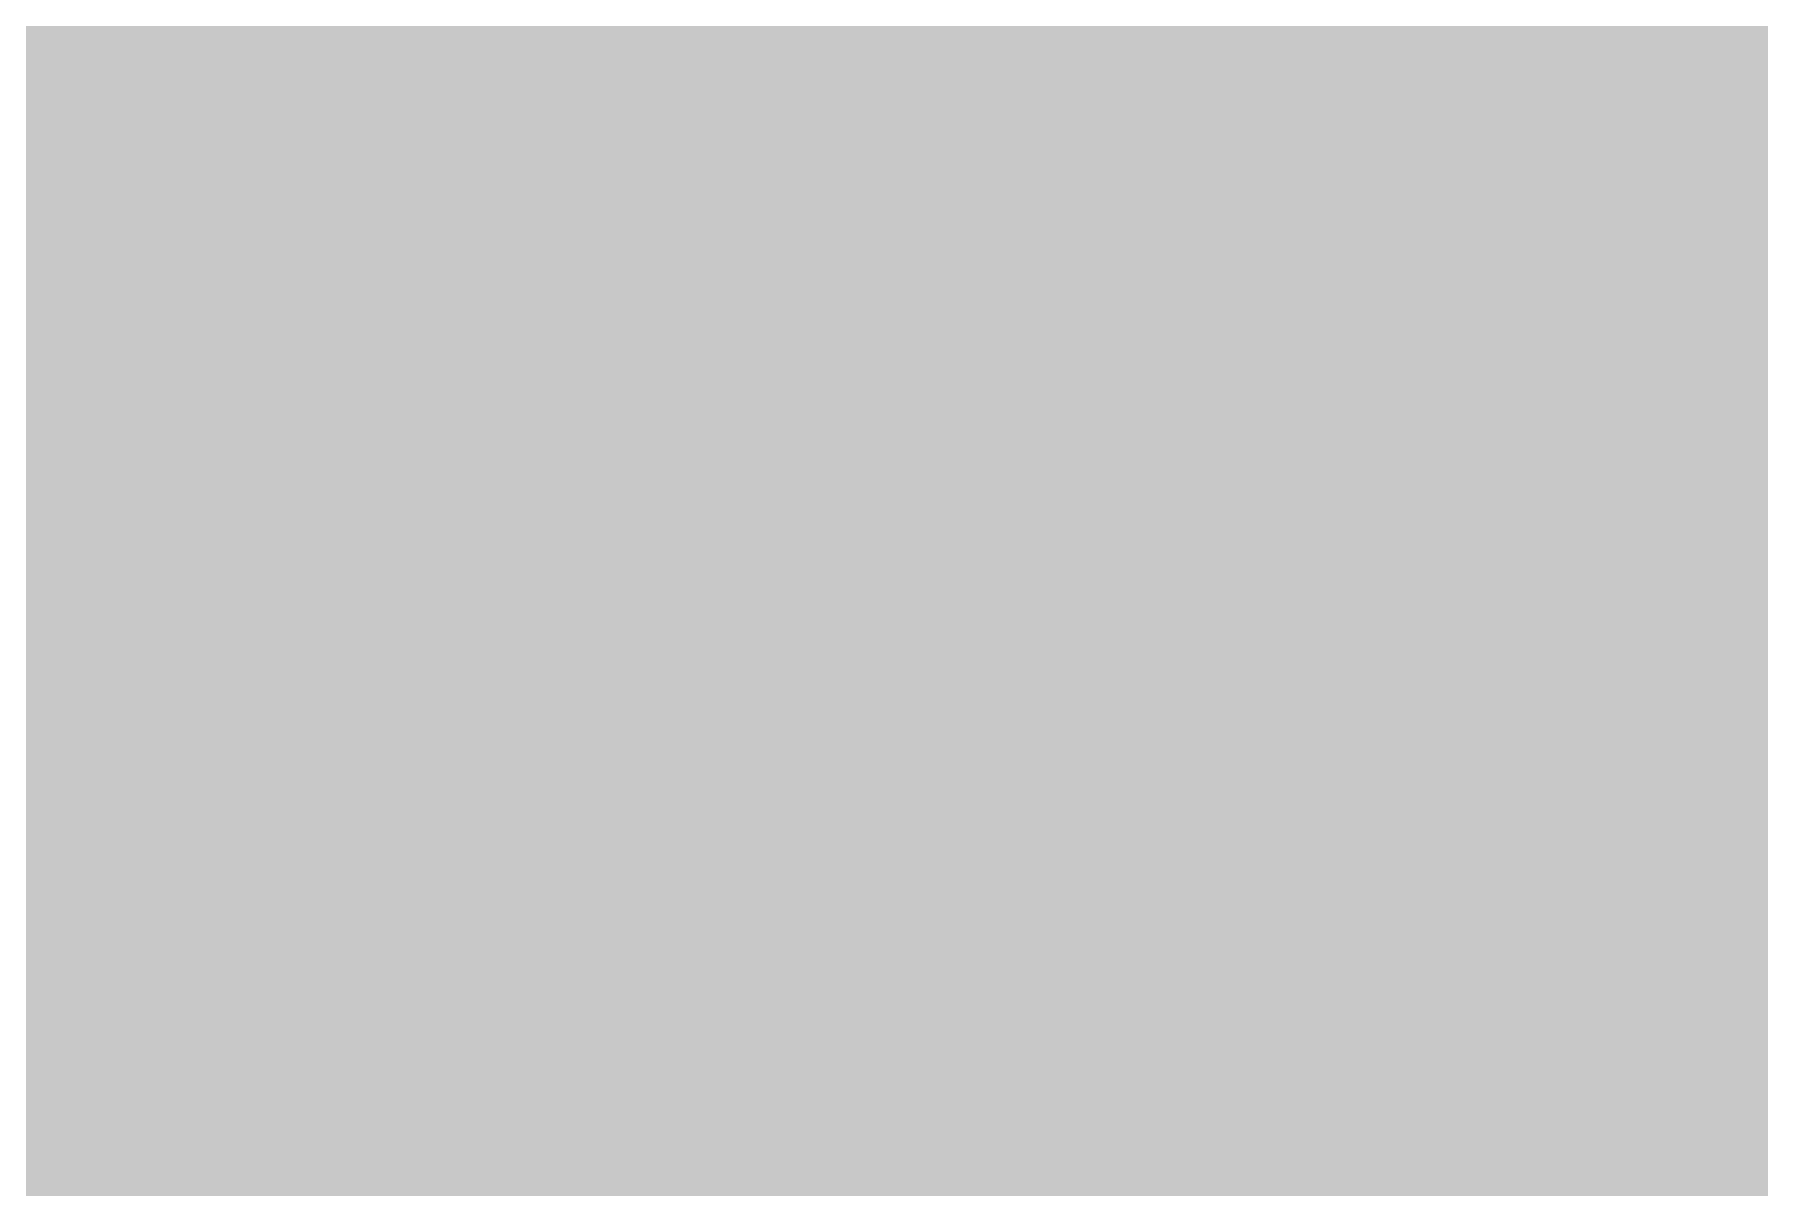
# Model space of a CAD drawing. Header units: millimetres. Extents: x 92 to 588, y 96 to 434.
# Drawn here: x 440.78 to 467.44, y 322.84 to 340.66 of the extents above; entities that cross this region are included whole.
import ezdxf

# ---------------------------------------------------------------- set-up
doc = ezdxf.new("R2010")
doc.units = ezdxf.units.MM
doc.layers.add('H', color=7, linetype='Continuous')
doc.layers.add('P', color=7, linetype='Continuous')

msp = doc.modelspace()

# ---------------------------------------------------------------- hatches: boundary and pattern name
at = {"layer": 'H', "linetype": 'Continuous'}
for points in [[(291.162, 223.903), (291.162, 433.788), (588.166, 433.788), (588.166, 223.903), (291.162, 223.903)], [(466.934, 339.614), (466.845, 339.614), (466.687, 339.649), (466.616, 339.667), (466.545, 339.702), (466.422, 339.79), (466.369, 339.843), (466.299, 339.914), (466.193, 340.108), (466.157, 340.213), (466.122, 340.337), (466.087, 340.637), (466.087, 340.796), (466.087, 340.972), (466.122, 341.272), (466.14, 341.413), (466.193, 341.536), (466.299, 341.783), (466.369, 341.872), (466.44, 341.977), (466.616, 342.118), (466.722, 342.189), (466.845, 342.242), (467.092, 342.295), (467.233, 342.295), (467.322, 342.295), (467.392, 342.295), (467.463, 342.277), (467.533, 342.26), (467.533, 341.924), (467.463, 341.96), (467.375, 341.977), (467.286, 341.995), (467.198, 341.995), (467.11, 341.995), (466.969, 341.96), (466.828, 341.907), (466.722, 341.836), (466.669, 341.783), (466.616, 341.73), (466.545, 341.589), (466.475, 341.431), (466.44, 341.237), (466.44, 341.131), (466.545, 340.954), (466.44, 340.884), (466.44, 340.848), (466.422, 340.813), (466.422, 340.602), (466.457, 340.372), (466.475, 340.284), (466.51, 340.213), (466.581, 340.09), (466.616, 340.037), (466.687, 339.967), (466.757, 339.931), (466.845, 339.896), (466.934, 339.896), (467.039, 339.896), (467.163, 339.949), (467.233, 340.002), (467.269, 340.037), (467.304, 340.072), (467.357, 340.178), (467.392, 340.337), (467.41, 340.496), (467.41, 340.566), (467.375, 340.707), (467.357, 340.76), (467.339, 340.813), (467.269, 340.901), (467.233, 340.937), (467.198, 340.972), (467.11, 341.007), (467.075, 341.007), (466.986, 341.025), (466.898, 341.025), (466.775, 341.025), (466.651, 340.99), (466.545, 340.954), (466.44, 341.131), (466.563, 341.219), (466.687, 341.272), (466.757, 341.289), (466.898, 341.307), (466.969, 341.307), (467.11, 341.307), (467.233, 341.289), (467.286, 341.272), (467.41, 341.201), (467.48, 341.166), (467.533, 341.113), (467.639, 340.972), (467.692, 340.884), (467.71, 340.796), (467.745, 340.619), (467.763, 340.496), (467.745, 340.408), (467.727, 340.213), (467.692, 340.125), (467.657, 340.055), (467.569, 339.914), (467.516, 339.861), (467.445, 339.79), (467.322, 339.702), (467.251, 339.667), (467.18, 339.649), (467.022, 339.614), (466.934, 339.614)], [(446.208, 340.108), (445.22, 341.113), (446.208, 342.101), (447.213, 341.113), (446.208, 340.108)], [(464.905, 338.15), (463.9, 339.138), (464.905, 340.143), (465.893, 339.138), (464.905, 338.15)], [(455.98, 337.85), (454.974, 338.838), (455.98, 339.843), (456.968, 338.838), (455.98, 337.85)], [(465.928, 337.779), (464.94, 338.767), (465.928, 339.773), (466.934, 338.767), (465.928, 337.779)], [(446.067, 336.104), (445.979, 336.121), (445.82, 336.139), (445.749, 336.174), (445.679, 336.209), (445.538, 336.298), (445.485, 336.351), (445.432, 336.421), (445.326, 336.615), (445.273, 336.721), (445.238, 336.844), (445.202, 337.127), (445.202, 337.303), (445.202, 337.462), (445.238, 337.779), (445.273, 337.903), (445.308, 338.044), (445.414, 338.273), (445.485, 338.379), (445.555, 338.485), (445.749, 338.626), (445.855, 338.697), (445.961, 338.732), (446.225, 338.802), (446.367, 338.802), (446.455, 338.802), (446.525, 338.785), (446.596, 338.785), (446.649, 338.767), (446.649, 338.432), (446.578, 338.45), (446.508, 338.485), (446.42, 338.503), (446.314, 338.503), (446.243, 338.503), (446.084, 338.467), (445.961, 338.414), (445.837, 338.326), (445.802, 338.291), (445.749, 338.22), (445.661, 338.097), (445.608, 337.92), (445.573, 337.744), (445.555, 337.638), (445.679, 337.462), (445.555, 337.391), (445.555, 337.356), (445.555, 337.285), (445.555, 337.233), (445.555, 337.091), (445.573, 336.88), (445.608, 336.792), (445.626, 336.721), (445.696, 336.58), (445.732, 336.545), (445.82, 336.474), (445.89, 336.421), (445.979, 336.403), (446.067, 336.403), (446.155, 336.403), (446.296, 336.456), (446.367, 336.509), (446.402, 336.545), (446.437, 336.58), (446.472, 336.668), (446.525, 336.844), (446.525, 336.986), (446.525, 337.074), (446.508, 337.197), (446.49, 337.25), (446.455, 337.303), (446.402, 337.409), (446.349, 337.444), (446.314, 337.462), (446.243, 337.497), (446.19, 337.515), (446.102, 337.532), (446.014, 337.532), (445.908, 337.532), (445.785, 337.497), (445.679, 337.462), (445.555, 337.638), (445.679, 337.709), (445.82, 337.762), (445.873, 337.797), (446.014, 337.815), (446.102, 337.815), (446.243, 337.815), (446.367, 337.779), (446.42, 337.762), (446.543, 337.709), (446.596, 337.656), (446.666, 337.603), (446.772, 337.479), (446.808, 337.391), (446.843, 337.303), (446.878, 337.109), (446.878, 337.003), (446.878, 336.897), (446.843, 336.721), (446.808, 336.633), (446.772, 336.562), (446.684, 336.421), (446.631, 336.351), (446.578, 336.298), (446.455, 336.209), (446.384, 336.174), (446.296, 336.139), (446.137, 336.121), (446.067, 336.104)], [(447.637, 336.121), (447.566, 336.121), (447.407, 336.139), (447.337, 336.157), (447.337, 336.492), (447.407, 336.456), (447.495, 336.439), (447.584, 336.421), (447.69, 336.421), (447.76, 336.421), (447.919, 336.439), (448.06, 336.492), (448.166, 336.58), (448.219, 336.633), (448.272, 336.703), (448.342, 336.827), (448.395, 336.986), (448.43, 337.18), (448.43, 337.285), (448.342, 337.462), (448.448, 337.532), (448.448, 337.585), (448.448, 337.638), (448.448, 337.691), (448.448, 337.815), (448.413, 338.026), (448.395, 338.114), (448.377, 338.203), (448.307, 338.326), (448.272, 338.379), (448.219, 338.414), (448.148, 338.467), (448.113, 338.485), (448.025, 338.52), (447.936, 338.52), (447.831, 338.52), (447.707, 338.467), (447.637, 338.397), (447.566, 338.326), (447.513, 338.238), (447.478, 338.062), (447.478, 337.92), (447.478, 337.85), (447.495, 337.709), (447.513, 337.656), (447.531, 337.603), (447.601, 337.515), (447.654, 337.479), (447.69, 337.444), (447.76, 337.409), (447.795, 337.409), (447.884, 337.391), (447.972, 337.391), (448.095, 337.391), (448.219, 337.427), (448.342, 337.462), (448.43, 337.285), (448.307, 337.197), (448.166, 337.144), (448.113, 337.127), (447.972, 337.091), (447.901, 337.091), (447.76, 337.109), (447.637, 337.127), (447.584, 337.144), (447.46, 337.215), (447.407, 337.25), (447.337, 337.303), (447.231, 337.444), (447.196, 337.515), (447.16, 337.603), (447.125, 337.797), (447.125, 337.903), (447.125, 338.009), (447.16, 338.185), (447.213, 338.361), (447.301, 338.503), (447.354, 338.555), (447.425, 338.608), (447.548, 338.697), (447.619, 338.732), (447.707, 338.767), (447.866, 338.802), (447.936, 338.802), (448.025, 338.802), (448.183, 338.767), (448.272, 338.749), (448.342, 338.714), (448.466, 338.626), (448.519, 338.573), (448.571, 338.503), (448.677, 338.308), (448.73, 338.203), (448.748, 338.079), (448.801, 337.779), (448.801, 337.462), (448.748, 337.144), (448.73, 337.003), (448.677, 336.862), (448.571, 336.633), (448.519, 336.527), (448.43, 336.439), (448.254, 336.28), (448.148, 336.227), (448.042, 336.174), (447.778, 336.121), (447.637, 336.121)], [(452.628, 336.121), (452.558, 336.121), (452.487, 336.121), (452.399, 336.139), (452.329, 336.157), (452.329, 336.492), (452.399, 336.456), (452.487, 336.439), (452.575, 336.421), (452.681, 336.421), (452.752, 336.421), (452.911, 336.439), (453.052, 336.492), (453.158, 336.58), (453.21, 336.633), (453.263, 336.703), (453.334, 336.827), (453.387, 336.986), (453.422, 337.18), (453.422, 337.285), (453.334, 337.462), (453.44, 337.532), (453.44, 337.585), (453.44, 337.638), (453.44, 337.691), (453.44, 337.815), (453.405, 338.026), (453.387, 338.114), (453.369, 338.203), (453.299, 338.326), (453.263, 338.379), (453.21, 338.414), (453.14, 338.467), (453.105, 338.485), (453.016, 338.52), (452.928, 338.52), (452.822, 338.52), (452.699, 338.467), (452.628, 338.397), (452.593, 338.361), (452.558, 338.326), (452.505, 338.238), (452.47, 338.062), (452.47, 337.92), (452.47, 337.85), (452.487, 337.709), (452.505, 337.656), (452.523, 337.603), (452.593, 337.515), (452.646, 337.479), (452.681, 337.444), (452.752, 337.409), (452.787, 337.409), (452.875, 337.391), (452.964, 337.391), (453.087, 337.391), (453.21, 337.427), (453.334, 337.462), (453.422, 337.285), (453.299, 337.197), (453.158, 337.144), (453.105, 337.127), (452.964, 337.091), (452.893, 337.091), (452.752, 337.109), (452.628, 337.127), (452.575, 337.144), (452.452, 337.215), (452.399, 337.25), (452.329, 337.303), (452.223, 337.444), (452.187, 337.515), (452.152, 337.603), (452.117, 337.797), (452.117, 338.009), (452.152, 338.185), (452.17, 338.273), (452.205, 338.361), (452.293, 338.503), (452.346, 338.555), (452.417, 338.608), (452.54, 338.697), (452.611, 338.732), (452.699, 338.767), (452.858, 338.802), (452.928, 338.802), (453.016, 338.802), (453.175, 338.767), (453.263, 338.749), (453.334, 338.714), (453.457, 338.626), (453.51, 338.573), (453.563, 338.503), (453.669, 338.308), (453.722, 338.203), (453.74, 338.079), (453.793, 337.779), (453.793, 337.621), (453.793, 337.462), (453.757, 337.144), (453.722, 337.003), (453.669, 336.862), (453.563, 336.633), (453.51, 336.527), (453.422, 336.439), (453.246, 336.28), (453.14, 336.227), (453.034, 336.174), (452.77, 336.121), (452.628, 336.121)], [(450.935, 336.104), (450.759, 336.121), (450.582, 336.157), (450.406, 336.192), (450.265, 336.262), (450.265, 336.633), (450.335, 336.598), (450.406, 336.562), (450.476, 336.527), (450.565, 336.492), (450.67, 336.456), (450.759, 336.439), (450.847, 336.421), (450.953, 336.421), (451.041, 336.421), (451.147, 336.456), (451.2, 336.474), (451.288, 336.527), (451.323, 336.562), (451.376, 336.65), (451.411, 336.756), (451.447, 336.862), (451.447, 336.986), (451.447, 337.056), (451.429, 337.162), (451.411, 337.215), (451.394, 337.25), (451.341, 337.338), (451.305, 337.356), (451.27, 337.391), (451.182, 337.444), (451.129, 337.462), (451.006, 337.479), (450.882, 337.479), (450.741, 337.479), (450.6, 337.462), (450.459, 337.444), (450.371, 337.427), (450.371, 338.749), (451.782, 338.749), (451.782, 338.45), (450.706, 338.45), (450.706, 337.762), (450.759, 337.762), (450.829, 337.762), (450.882, 337.779), (450.935, 337.779), (451.129, 337.762), (451.27, 337.744), (451.341, 337.726), (451.482, 337.656), (451.535, 337.603), (451.605, 337.568), (451.694, 337.444), (451.729, 337.374), (451.764, 337.285), (451.799, 337.109), (451.799, 336.986), (451.799, 336.897), (451.764, 336.721), (451.746, 336.633), (451.711, 336.562), (451.623, 336.421), (451.57, 336.368), (451.517, 336.315), (451.376, 336.209), (451.305, 336.174), (451.217, 336.157), (451.041, 336.121), (450.935, 336.104)], [(449.277, 336.174), (449.277, 336.668), (449.7, 336.668), (449.7, 336.174), (449.277, 336.174)], [(465.47, 334.675), (464.464, 335.68), (465.47, 336.668), (466.457, 335.68), (465.47, 334.675)], [(447.284, 334.287), (446.278, 335.275), (447.284, 336.28), (448.272, 335.275), (447.284, 334.287)], [(465.734, 333.14), (465.734, 335.716), (466.493, 335.716), (466.687, 335.698), (466.775, 335.68), (466.845, 335.663), (466.986, 335.61), (467.057, 335.557), (467.128, 335.504), (467.233, 335.38), (467.269, 335.31), (467.322, 335.239), (467.357, 335.045), (467.357, 334.939), (467.357, 334.851), (467.322, 334.693), (467.304, 334.622), (467.269, 334.551), (467.18, 334.428), (467.128, 334.375), (467.057, 334.304), (466.898, 334.199), (466.81, 334.163), (466.722, 334.146), (466.493, 334.11), (466.069, 334.11), (466.069, 334.393), (466.299, 334.393), (466.493, 334.393), (466.634, 334.428), (466.704, 334.446), (466.81, 334.516), (466.863, 334.551), (466.898, 334.587), (466.951, 334.675), (466.969, 334.728), (466.986, 334.816), (467.004, 334.939), (467.004, 334.992), (466.969, 335.116), (466.951, 335.169), (466.934, 335.222), (466.863, 335.292), (466.81, 335.328), (466.722, 335.38), (466.634, 335.398), (466.51, 335.416), (466.351, 335.433), (466.069, 335.433), (466.069, 334.393), (466.069, 334.11), (466.069, 333.14), (465.734, 333.14)], [(443.421, 333.052), (442.415, 334.04), (443.421, 335.045), (444.409, 334.04), (443.421, 333.052)], [(447.919, 333.281), (446.913, 334.287), (447.919, 335.275), (448.907, 334.287), (447.919, 333.281)], [(462.806, 332.311), (461.801, 333.317), (462.806, 334.304), (463.794, 333.317), (462.806, 332.311)], [(452.505, 331.482), (452.417, 331.482), (452.258, 331.518), (452.187, 331.535), (452.117, 331.57), (451.993, 331.659), (451.94, 331.712), (451.87, 331.782), (451.764, 331.976), (451.729, 332.1), (451.694, 332.223), (451.658, 332.505), (451.658, 332.664), (451.658, 332.84), (451.694, 333.14), (451.729, 333.281), (451.764, 333.405), (451.87, 333.652), (451.94, 333.758), (452.011, 333.846), (452.187, 334.005), (452.293, 334.058), (452.417, 334.11), (452.664, 334.163), (452.822, 334.163), (452.893, 334.163), (452.981, 334.163), (453.052, 334.146), (453.105, 334.128), (453.105, 333.793), (453.034, 333.828), (452.964, 333.846), (452.875, 333.863), (452.77, 333.863), (452.681, 333.863), (452.54, 333.846), (452.417, 333.793), (452.293, 333.705), (452.24, 333.652), (452.205, 333.599), (452.117, 333.458), (452.064, 333.299), (452.029, 333.105), (452.011, 332.999), (452.117, 332.823), (452.011, 332.752), (452.011, 332.717), (452.011, 332.646), (452.011, 332.593), (452.011, 332.47), (452.029, 332.241), (452.064, 332.17), (452.082, 332.082), (452.152, 331.958), (452.187, 331.906), (452.258, 331.835), (452.346, 331.8), (452.417, 331.764), (452.505, 331.764), (452.611, 331.764), (452.734, 331.817), (452.822, 331.87), (452.858, 331.906), (452.875, 331.958), (452.928, 332.047), (452.981, 332.223), (452.981, 332.364), (452.981, 332.435), (452.964, 332.576), (452.946, 332.629), (452.911, 332.682), (452.84, 332.77), (452.805, 332.805), (452.77, 332.84), (452.699, 332.876), (452.646, 332.876), (452.558, 332.893), (452.47, 332.893), (452.346, 332.893), (452.24, 332.858), (452.117, 332.823), (452.011, 332.999), (452.135, 333.087), (452.258, 333.14), (452.329, 333.158), (452.47, 333.193), (452.558, 333.193), (452.699, 333.176), (452.822, 333.158), (452.875, 333.14), (452.981, 333.07), (453.052, 333.034), (453.122, 332.982), (453.228, 332.84), (453.263, 332.77), (453.299, 332.682), (453.334, 332.488), (453.334, 332.276), (453.299, 332.1), (453.263, 332.011), (453.228, 331.923), (453.14, 331.782), (453.087, 331.729), (453.034, 331.676), (452.893, 331.57), (452.822, 331.535), (452.752, 331.518), (452.593, 331.482), (452.505, 331.482)], [(454.322, 331.482), (454.163, 331.5), (454.075, 331.535), (454.004, 331.57), (453.863, 331.641), (453.81, 331.694), (453.757, 331.747), (453.669, 331.87), (453.616, 332.011), (453.581, 332.17), (453.581, 332.241), (453.581, 332.347), (453.651, 332.541), (453.687, 332.629), (453.757, 332.717), (453.916, 332.858), (454.022, 332.911), (454.163, 332.788), (454.057, 332.664), (454.004, 332.593), (453.969, 332.523), (453.934, 332.364), (453.934, 332.276), (453.934, 332.17), (454.004, 331.976), (454.075, 331.888), (454.145, 331.817), (454.322, 331.747), (454.428, 331.729), (454.533, 331.747), (454.71, 331.8), (454.78, 331.87), (454.833, 331.941), (454.904, 332.117), (454.904, 332.223), (454.904, 332.294), (454.869, 332.435), (454.851, 332.47), (454.816, 332.523), (454.692, 332.611), (454.604, 332.664), (454.533, 332.699), (454.445, 332.735), (454.339, 332.788), (454.234, 332.823), (454.163, 332.788), (454.022, 332.911), (453.934, 332.982), (453.793, 333.105), (453.74, 333.176), (453.687, 333.246), (453.651, 333.405), (453.651, 333.493), (453.651, 333.564), (453.669, 333.705), (453.722, 333.828), (453.81, 333.934), (453.863, 333.987), (453.916, 334.04), (454.04, 334.11), (454.181, 334.146), (454.339, 334.181), (454.516, 334.181), (454.675, 334.146), (454.816, 334.11), (454.939, 334.04), (455.045, 333.952), (455.115, 333.846), (455.168, 333.722), (455.204, 333.599), (455.204, 333.528), (455.204, 333.44), (455.151, 333.264), (455.098, 333.176), (455.045, 333.087), (454.904, 332.964), (454.816, 332.911), (454.675, 333.052), (454.78, 333.176), (454.816, 333.246), (454.833, 333.299), (454.851, 333.44), (454.869, 333.511), (454.851, 333.599), (454.798, 333.74), (454.745, 333.811), (454.71, 333.828), (454.639, 333.881), (454.516, 333.916), (454.428, 333.916), (454.339, 333.916), (454.181, 333.863), (454.11, 333.828), (454.092, 333.793), (454.04, 333.74), (454.004, 333.617), (453.987, 333.546), (453.987, 333.475), (454.022, 333.37), (454.057, 333.317), (454.092, 333.281), (454.181, 333.193), (454.234, 333.158), (454.304, 333.123), (454.41, 333.087), (454.516, 333.034), (454.604, 332.999), (454.675, 333.052), (454.816, 332.911), (454.921, 332.84), (455.08, 332.717), (455.151, 332.646), (455.204, 332.558), (455.257, 332.364), (455.274, 332.258), (455.257, 332.17), (455.239, 332.029), (455.168, 331.888), (455.08, 331.764), (455.027, 331.694), (454.957, 331.641), (454.833, 331.57), (454.675, 331.5), (454.516, 331.482), (454.322, 331.482)], [(457.373, 331.482), (457.285, 331.482), (457.091, 331.5), (456.985, 331.535), (456.809, 331.57), (456.668, 331.641), (456.668, 332.011), (456.809, 331.923), (456.985, 331.853), (457.073, 331.817), (457.267, 331.782), (457.356, 331.782), (457.461, 331.782), (457.567, 331.817), (457.62, 331.835), (457.708, 331.888), (457.744, 331.923), (457.814, 332.011), (457.85, 332.1), (457.867, 332.135), (457.885, 332.258), (457.885, 332.329), (457.885, 332.399), (457.867, 332.505), (457.85, 332.558), (457.832, 332.593), (457.761, 332.664), (457.726, 332.699), (457.655, 332.752), (457.567, 332.77), (457.461, 332.788), (457.338, 332.788), (457.197, 332.788), (457.197, 333.087), (457.303, 333.087), (457.426, 333.087), (457.62, 333.14), (457.691, 333.193), (457.726, 333.228), (457.779, 333.281), (457.832, 333.405), (457.832, 333.511), (457.832, 333.564), (457.814, 333.652), (457.797, 333.687), (457.779, 333.722), (457.726, 333.775), (457.708, 333.793), (457.638, 333.828), (457.55, 333.863), (457.479, 333.863), (457.391, 333.881), (457.285, 333.863), (457.197, 333.846), (457.109, 333.828), (457.02, 333.793), (456.932, 333.758), (456.879, 333.722), (456.809, 333.687), (456.756, 333.652), (456.738, 334.022), (456.862, 334.075), (457.038, 334.128), (457.144, 334.146), (457.32, 334.163), (457.409, 334.181), (457.585, 334.163), (457.726, 334.146), (457.779, 334.11), (457.902, 334.058), (457.955, 334.022), (458.008, 333.987), (458.096, 333.881), (458.132, 333.828), (458.149, 333.758), (458.185, 333.634), (458.185, 333.546), (458.185, 333.44), (458.114, 333.264), (458.044, 333.176), (457.973, 333.105), (457.814, 332.999), (457.708, 332.964), (457.797, 332.929), (457.885, 332.893), (457.973, 332.84), (458.061, 332.788), (458.096, 332.735), (458.167, 332.646), (458.185, 332.593), (458.22, 332.523), (458.238, 332.382), (458.238, 332.311), (458.238, 332.223), (458.202, 332.064), (458.185, 331.976), (458.149, 331.906), (458.061, 331.782), (458.008, 331.729), (457.955, 331.659), (457.814, 331.57), (457.744, 331.535), (457.655, 331.518), (457.479, 331.482), (457.373, 331.482)], [(458.643, 331.535), (458.643, 331.906), (458.802, 332.064), (458.961, 332.205), (459.12, 332.364), (459.261, 332.523), (459.402, 332.682), (459.596, 332.946), (459.666, 333.034), (459.719, 333.14), (459.772, 333.334), (459.772, 333.44), (459.772, 333.546), (459.737, 333.634), (459.719, 333.669), (459.666, 333.74), (459.649, 333.775), (459.578, 333.811), (459.508, 333.846), (459.419, 333.863), (459.331, 333.881), (459.243, 333.863), (459.137, 333.846), (459.049, 333.828), (458.961, 333.793), (458.89, 333.758), (458.82, 333.722), (458.749, 333.687), (458.714, 333.652), (458.696, 334.022), (458.82, 334.075), (458.996, 334.128), (459.084, 334.146), (459.261, 334.163), (459.349, 334.181), (459.437, 334.163), (459.596, 334.146), (459.737, 334.093), (459.86, 334.022), (459.913, 333.987), (459.966, 333.934), (460.037, 333.828), (460.09, 333.687), (460.125, 333.546), (460.125, 333.458), (460.125, 333.317), (460.09, 333.176), (460.054, 333.052), (459.984, 332.946), (459.913, 332.84), (459.843, 332.717), (459.737, 332.611), (459.649, 332.505), (459.472, 332.329), (459.278, 332.135), (459.102, 331.958), (458.961, 331.835), (460.231, 331.835), (460.231, 331.535), (458.643, 331.535)], [(455.733, 331.535), (455.733, 332.029), (456.139, 332.029), (456.139, 331.535), (455.733, 331.535)], [(451.5, 329.648), (450.512, 330.653), (451.5, 331.641), (452.505, 330.653), (451.5, 329.648)], [(441.516, 327.602), (441.322, 327.637), (441.216, 327.655), (441.04, 327.708), (440.899, 327.76), (440.899, 328.131), (441.04, 328.06), (441.216, 327.972), (441.304, 327.937), (441.498, 327.902), (441.586, 327.902), (441.692, 327.919), (441.798, 327.937), (441.851, 327.954), (441.939, 328.007), (441.975, 328.043), (442.045, 328.131), (442.08, 328.219), (442.098, 328.272), (442.116, 328.378), (442.116, 328.519), (442.098, 328.625), (442.08, 328.678), (442.063, 328.731), (441.992, 328.801), (441.957, 328.819), (441.886, 328.872), (441.798, 328.889), (441.692, 328.907), (441.569, 328.907), (441.428, 328.907), (441.428, 329.207), (441.534, 329.207), (441.657, 329.207), (441.851, 329.26), (441.922, 329.313), (441.957, 329.348), (442.01, 329.418), (442.063, 329.542), (442.063, 329.63), (442.063, 329.683), (442.045, 329.771), (442.027, 329.807), (442.01, 329.842), (441.957, 329.895), (441.869, 329.965), (441.78, 329.983), (441.71, 330.001), (441.622, 330.001), (441.516, 330.001), (441.428, 329.965), (441.34, 329.948), (441.251, 329.912), (441.163, 329.877), (441.093, 329.842), (441.04, 329.807), (440.987, 329.771), (440.969, 330.142), (441.093, 330.195), (441.269, 330.248), (441.375, 330.265), (441.551, 330.3), (441.639, 330.3), (441.816, 330.283), (441.957, 330.265), (442.01, 330.248), (442.133, 330.195), (442.186, 330.159), (442.239, 330.106), (442.327, 330.001), (442.363, 329.948), (442.38, 329.895), (442.415, 329.754), (442.415, 329.665), (442.415, 329.577), (442.345, 329.383), (442.274, 329.295), (442.204, 329.224), (442.045, 329.119), (441.939, 329.101), (442.027, 329.048), (442.116, 329.013), (442.204, 328.978), (442.292, 328.907), (442.327, 328.872), (442.398, 328.766), (442.415, 328.713), (442.433, 328.642), (442.468, 328.501), (442.468, 328.431), (442.468, 328.343), (442.433, 328.184), (442.415, 328.096), (442.38, 328.025), (442.292, 327.902), (442.239, 327.849), (442.186, 327.796), (442.045, 327.69), (441.975, 327.672), (441.886, 327.637), (441.71, 327.602), (441.604, 327.602), (441.516, 327.602)], [(445.044, 327.619), (444.92, 327.619), (444.691, 327.655), (444.585, 327.69), (444.479, 327.743), (444.303, 327.866), (444.215, 327.954), (444.144, 328.043), (444.021, 328.254), (443.968, 328.378), (443.932, 328.501), (443.897, 328.783), (443.897, 328.942), (443.897, 329.101), (443.932, 329.383), (443.968, 329.507), (444.021, 329.63), (444.144, 329.842), (444.215, 329.93), (444.285, 330.018), (444.479, 330.142), (444.585, 330.195), (444.691, 330.248), (444.92, 330.283), (445.061, 330.283), (445.185, 330.283), (445.291, 330.265), (445.414, 330.248), (445.502, 330.23), (445.59, 330.195), (445.679, 330.159), (445.767, 330.124), (445.855, 330.071), (445.855, 329.648), (445.767, 329.701), (445.714, 329.754), (445.626, 329.824), (445.538, 329.877), (445.432, 329.93), (445.326, 329.965), (445.202, 329.983), (445.044, 330.001), (444.973, 330.001), (444.814, 329.965), (444.744, 329.93), (444.673, 329.895), (444.532, 329.789), (444.479, 329.736), (444.426, 329.665), (444.338, 329.489), (444.303, 329.401), (444.285, 329.295), (444.25, 329.066), (444.25, 328.819), (444.285, 328.589), (444.32, 328.484), (444.338, 328.395), (444.426, 328.237), (444.479, 328.166), (444.55, 328.113), (444.673, 328.007), (444.744, 327.972), (444.814, 327.937), (444.973, 327.919), (445.044, 327.902), (445.202, 327.919), (445.326, 327.937), (445.449, 327.99), (445.555, 328.043), (445.643, 328.096), (445.714, 328.148), (445.785, 328.201), (445.82, 328.237), (445.855, 327.831), (445.767, 327.796), (445.696, 327.76), (445.608, 327.725), (445.502, 327.69), (445.396, 327.655), (445.291, 327.637), (445.185, 327.619), (445.044, 327.619)], [(446.155, 327.655), (446.155, 330.248), (446.49, 330.248), (446.49, 327.972), (447.654, 327.972), (447.654, 327.655), (446.155, 327.655)], [(459.931, 327.319), (458.943, 328.307), (459.931, 329.313), (460.936, 328.307), (459.931, 327.319)], [(449.348, 325.979), (449.259, 325.997), (449.101, 326.014), (449.03, 326.049), (448.96, 326.085), (448.836, 326.173), (448.783, 326.226), (448.713, 326.296), (448.607, 326.49), (448.571, 326.596), (448.536, 326.72), (448.501, 327.002), (448.483, 327.178), (448.501, 327.337), (448.536, 327.637), (448.554, 327.778), (448.607, 327.919), (448.713, 328.148), (448.765, 328.254), (448.854, 328.343), (449.03, 328.501), (449.136, 328.554), (449.259, 328.607), (449.506, 328.66), (449.647, 328.678), (449.736, 328.678), (449.806, 328.66), (449.877, 328.66), (449.947, 328.642), (449.947, 328.307), (449.877, 328.325), (449.789, 328.36), (449.7, 328.378), (449.612, 328.378), (449.524, 328.378), (449.383, 328.343), (449.242, 328.29), (449.136, 328.201), (449.083, 328.148), (449.03, 328.096), (448.96, 327.972), (448.889, 327.796), (448.854, 327.619), (448.854, 327.513), (448.96, 327.319), (448.854, 327.267), (448.836, 327.231), (448.836, 327.196), (448.836, 327.143), (448.836, 327.108), (448.836, 326.967), (448.871, 326.755), (448.889, 326.667), (448.924, 326.579), (448.977, 326.455), (449.03, 326.42), (449.101, 326.349), (449.171, 326.296), (449.259, 326.279), (449.348, 326.261), (449.453, 326.279), (449.577, 326.332), (449.647, 326.385), (449.718, 326.455), (449.771, 326.543), (449.806, 326.72), (449.824, 326.861), (449.806, 326.949), (449.789, 327.073), (449.771, 327.125), (449.753, 327.178), (449.683, 327.284), (449.63, 327.319), (449.612, 327.337), (449.524, 327.372), (449.489, 327.39), (449.4, 327.408), (449.312, 327.408), (449.189, 327.408), (449.065, 327.372), (448.96, 327.319), (448.854, 327.513), (448.977, 327.584), (449.101, 327.637), (449.171, 327.672), (449.312, 327.69), (449.383, 327.69), (449.524, 327.69), (449.647, 327.655), (449.7, 327.637), (449.824, 327.584), (449.894, 327.531), (449.947, 327.478), (450.053, 327.337), (450.106, 327.267), (450.124, 327.178), (450.159, 326.984), (450.159, 326.773), (450.124, 326.596), (450.106, 326.508), (450.071, 326.42), (449.983, 326.296), (449.93, 326.226), (449.859, 326.173), (449.736, 326.085), (449.665, 326.049), (449.595, 326.014), (449.436, 325.997), (449.348, 325.979)], [(450.847, 325.997), (450.776, 325.997), (450.706, 326.014), (450.635, 326.032), (450.635, 326.349), (450.706, 326.332), (450.776, 326.314), (450.882, 326.296), (450.97, 326.296), (451.059, 326.296), (451.2, 326.314), (451.341, 326.367), (451.447, 326.455), (451.5, 326.508), (451.552, 326.579), (451.623, 326.702), (451.676, 326.861), (451.711, 327.055), (451.729, 327.161), (451.623, 327.337), (451.729, 327.39), (451.729, 327.461), (451.729, 327.69), (451.711, 327.902), (451.694, 327.99), (451.658, 328.078), (451.588, 328.201), (451.552, 328.254), (451.517, 328.29), (451.429, 328.343), (451.394, 328.36), (451.323, 328.395), (451.217, 328.395), (451.129, 328.395), (450.988, 328.343), (450.917, 328.272), (450.882, 328.237), (450.847, 328.201), (450.812, 328.113), (450.759, 327.937), (450.759, 327.796), (450.759, 327.725), (450.776, 327.584), (450.794, 327.531), (450.829, 327.478), (450.882, 327.39), (450.935, 327.355), (450.97, 327.319), (451.041, 327.284), (451.076, 327.267), (451.164, 327.267), (451.27, 327.249), (451.376, 327.267), (451.5, 327.302), (451.623, 327.337), (451.729, 327.161), (451.588, 327.073), (451.464, 327.02), (451.394, 327.002), (451.253, 326.967), (451.182, 326.967), (451.041, 326.984), (450.917, 327.002), (450.865, 327.02), (450.741, 327.09), (450.688, 327.125), (450.618, 327.178), (450.512, 327.319), (450.476, 327.39), (450.441, 327.478), (450.406, 327.672), (450.406, 327.778), (450.406, 327.884), (450.441, 328.06), (450.476, 328.148), (450.512, 328.237), (450.6, 328.378), (450.653, 328.431), (450.706, 328.484), (450.829, 328.572), (450.917, 328.607), (450.988, 328.642), (451.147, 328.678), (451.235, 328.678), (451.323, 328.678), (451.482, 328.642), (451.552, 328.625), (451.623, 328.589), (451.746, 328.501), (451.799, 328.448), (451.87, 328.36), (451.976, 328.184), (452.011, 328.078), (452.046, 327.954), (452.082, 327.655), (452.082, 327.496), (452.082, 327.319), (452.046, 327.02), (452.011, 326.878), (451.976, 326.737), (451.87, 326.508), (451.799, 326.402), (451.729, 326.314), (451.535, 326.155), (451.447, 326.102), (451.323, 326.049), (451.076, 325.997), (450.917, 325.997), (450.847, 325.997)], [(453.722, 326.032), (453.722, 326.296), (454.198, 326.296), (454.198, 328.043), (453.722, 328.043), (453.722, 328.272), (453.863, 328.272), (454.057, 328.307), (454.128, 328.343), (454.198, 328.431), (454.251, 328.537), (454.269, 328.625), (454.533, 328.625), (454.533, 326.296), (454.992, 326.296), (454.992, 326.032), (453.722, 326.032)], [(456.491, 326.032), (456.491, 326.931), (456.491, 327.214), (456.491, 328.219), (455.627, 327.214), (456.491, 327.214), (456.491, 326.931), (455.345, 326.931), (455.345, 327.284), (456.509, 328.625), (456.826, 328.625), (456.826, 327.214), (457.126, 327.214), (457.126, 326.931), (456.826, 326.931), (456.826, 326.032), (456.491, 326.032)], [(456.897, 325.485), (455.909, 326.49), (456.897, 327.478), (457.902, 326.49), (456.897, 325.485)], [(442.715, 324.621), (441.71, 325.626), (442.715, 326.614), (443.721, 325.626), (442.715, 324.621)], [(452.558, 326.032), (452.558, 326.526), (452.981, 326.526), (452.981, 326.032), (452.558, 326.032)], [(448.342, 324.144), (447.337, 325.15), (448.342, 326.155), (449.348, 325.15), (448.342, 324.144)]]:
    msp.add_hatch(color=7, dxfattribs=at).paths.add_polyline_path(points)

# ---------------------------------------------------------------- linework, layer by layer
at = {"layer": 'P', "color": 7}
for points, const_width in [([(378.563, 398.404), (388.282, 403.131), (401.246, 404.49), (408.443, 397.804), (417.703, 384.946), (430.086, 359.934), (447.284, 335.275), (470.99, 318.253), (496.408, 306.894), (507.062, 307.229), (530.451, 304.706), (561.531, 303.031), (581.234, 313.738)], 0.26), ([(411.53, 374.944), (426.452, 350.268), (442.715, 325.626), (442.68, 321.728), (443.139, 298.938), (454.798, 273.08), (471.361, 258.14)], 0.26), ([(445.22, 341.113), (446.208, 340.108), (447.213, 341.113), (446.208, 342.101), (445.22, 341.113), (445.22, 341.113)], 0.4), ([(463.9, 339.138), (464.905, 338.15), (465.893, 339.138), (464.905, 340.143), (463.9, 339.138), (463.9, 339.138)], 0.4), ([(454.974, 338.838), (455.98, 337.85), (456.968, 338.838), (455.98, 339.843), (454.974, 338.838), (454.974, 338.838)], 0.4), ([(464.94, 338.767), (465.928, 337.779), (466.934, 338.767), (465.928, 339.773), (464.94, 338.767), (464.94, 338.767)], 0.4), ([(416.292, 308.199), (428.763, 322.116), (431.162, 325.414), (435.677, 325.926), (438.782, 327.619), (447.919, 334.287), (455.98, 338.838)], 0.3), ([(464.464, 335.68), (465.47, 334.675), (466.457, 335.68), (465.47, 336.668), (464.464, 335.68), (464.464, 335.68)], 0.4), ([(446.278, 335.275), (447.284, 334.287), (448.272, 335.275), (447.284, 336.28), (446.278, 335.275), (446.278, 335.275)], 0.4), ([(417.033, 308.269), (431.656, 314.196), (433.914, 316.683), (438.852, 317.265), (456.897, 326.49), (465.47, 335.68)], 0.3), ([(446.913, 334.287), (447.919, 333.281), (448.907, 334.287), (447.919, 335.275), (446.913, 334.287), (446.913, 334.287)], 0.4), ([(447.284, 335.275), (470.99, 318.253), (496.408, 306.894)], 0.66), ([(442.415, 334.04), (443.421, 333.052), (444.409, 334.04), (443.421, 335.045), (442.415, 334.04), (442.415, 334.04)], 0.4), ([(447.284, 335.275), (470.99, 318.253), (496.408, 306.894)], 0.26), ([(461.801, 333.317), (462.806, 332.311), (463.794, 333.317), (462.806, 334.304), (461.801, 333.317), (461.801, 333.317)], 0.4), ([(450.512, 330.653), (451.5, 329.648), (452.505, 330.653), (451.5, 331.641), (450.512, 330.653), (450.512, 330.653)], 0.4), ([(458.943, 328.307), (459.931, 327.319), (460.936, 328.307), (459.931, 329.313), (458.943, 328.307), (458.943, 328.307)], 0.4), ([(455.909, 326.49), (456.897, 325.485), (457.902, 326.49), (456.897, 327.478), (455.909, 326.49), (455.909, 326.49)], 0.4), ([(441.71, 325.626), (442.715, 324.621), (443.721, 325.626), (442.715, 326.614), (441.71, 325.626), (441.71, 325.626)], 0.4), ([(487.624, 261.526), (476.829, 271.228), (460.742, 279.253), (451.94, 287.985), (448.519, 304.195), (458.837, 310.069), (466.563, 320.052), (456.897, 326.49)], 0.3), ([(447.337, 325.15), (448.342, 324.144), (449.348, 325.15), (448.342, 326.155), (447.337, 325.15), (447.337, 325.15)], 0.4), ([(442.715, 325.626), (497.343, 300.438)], 0.66), ([(442.715, 325.626), (497.343, 300.438), (539.306, 297.898), (570.791, 301.038), (581.234, 306.047)], 0.26), ([(442.715, 325.626), (497.343, 300.438)], 0.26), ([(441.675, 321.728), (442.68, 320.723), (443.685, 321.728), (442.68, 322.716), (441.675, 321.728), (441.675, 321.728)], 0.4)]:
    msp.add_lwpolyline(points, dxfattribs=dict(at, const_width=const_width))

doc.saveas('drawing.dxf')
